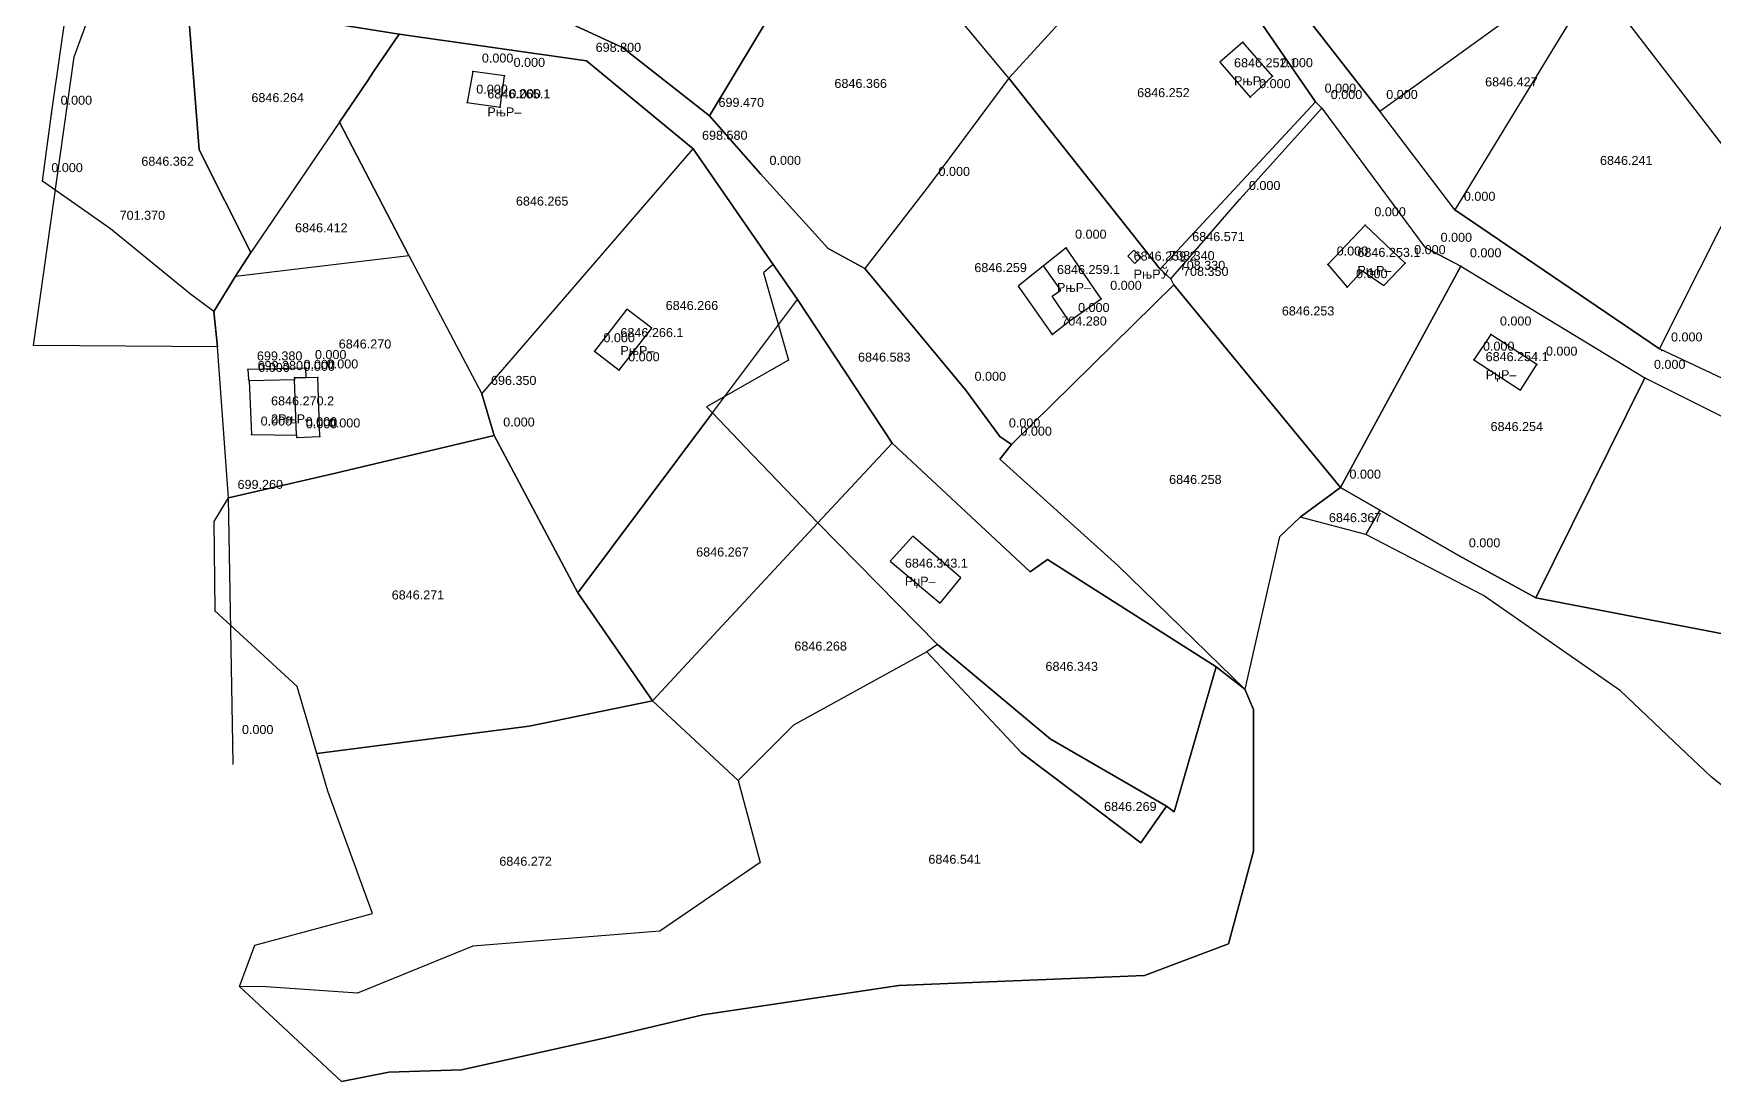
# Model space of a CAD drawing. Header units: metres. Extents: x 8504925 to 8509157, y 4588840 to 4591954.
# Drawn here: x 8506950.5 to 8507137, y 4589334.3 to 4589450.6 of the extents above; entities that cross this region are included whole.
import ezdxf

# ---------------------------------------------------------------- set-up
doc = ezdxf.new("R2010")
doc.units = ezdxf.units.M
for name, color, linetype in [('cad13', 30, 'Continuous'), ('cad140', 7, 'Continuous'), ('cad144', 7, 'Continuous'), ('cad145', 7, 'Continuous'), ('cad146', 7, 'Continuous'), ('cad176', 7, 'Continuous'), ('cad22', 7, 'Continuous'), ('cad_cont_1', 30, 'Continuous'), ('cad_cont_2', 7, 'Continuous'), ('cad_cont_3', 7, 'Continuous'), ('points', 1, 'Continuous'), ('texts', 7, 'Continuous')]:
    doc.layers.add(name, color=color, linetype=linetype)
doc.styles.get("Standard").update_dxf_attribs({"font": 'arial.ttf'})

msp = doc.modelspace()

# ---------------------------------------------------------------- linework, layer by layer
at = {"layer": 'cad13'}
for points in [[(8507085.55, 4589443.56), (8507088.02, 4589445.89), (8507084.75, 4589449.68), (8507082.18, 4589447.46), (8507085.55, 4589443.56)], [(8507002.32, 4589442.45), (8507002.79, 4589445.92), (8506999.27, 4589446.4), (8506998.65, 4589442.95), (8507002.32, 4589442.45)], [(8507100.41, 4589422.68), (8507102.76, 4589425.14), (8507098.34, 4589429.35), (8507094.16, 4589424.99), (8507096.31, 4589422.47), (8507098.01, 4589424.3), (8507100.41, 4589422.68)], [(8507063.59, 4589417.22), (8507065.45, 4589418.72), (8507069.02, 4589421.18), (8507065.12, 4589426.86), (8507062.62, 4589424.83), (8507059.82, 4589422.57), (8507063.59, 4589417.22)], [(8507072.77, 4589425.11), (8507071.96, 4589425.93), (8507072.65, 4589426.58), (8507073.44, 4589425.79), (8507072.77, 4589425.11)], [(8507015.51, 4589413.25), (8507019.12, 4589417.92), (8507016.38, 4589420.04), (8507012.76, 4589415.37), (8507015.51, 4589413.25)], [(8507115.56, 4589411.06), (8507117.39, 4589413.88), (8507112.28, 4589417.22), (8507110.4, 4589414.43), (8507115.56, 4589411.06)], [(8506974.71, 4589406.12), (8506979.71, 4589406.05), (8506979.73, 4589405.81), (8506982.28, 4589405.91), (8506982.05, 4589412.46), (8506980.765, 4589412.431), (8506980.74, 4589413.5), (8506974.3, 4589413.35), (8506974.37, 4589412.28), (8506974.45, 4589412.07), (8506974.71, 4589406.12)], [(8507051.13, 4589387.42), (8507053.44, 4589390.24), (8507048.1, 4589394.84), (8507045.59, 4589392.08), (8507051.13, 4589387.42)]]:
    msp.add_lwpolyline(points, dxfattribs=at)
at = {"layer": 'cad140'}
for points in [[(8507093.5, 4589442.35), (8507104.89, 4589426.95)], [(8507104.89, 4589426.95), (8507105.69, 4589426.51), (8507108.95, 4589424.79)], [(8506970.916, 4589415.84), (8506970.51, 4589419.79)], [(8506972.15, 4589399.09), (8506970.916, 4589415.84)]]:
    msp.add_lwpolyline(points, dxfattribs=at)
at = {"layer": 'cad144'}
for points in [[(8507077.21, 4589465.76), (8507092.82, 4589443.06)], [(8507123.86, 4589456.63), (8507108.28, 4589431.06)], [(8506951.48, 4589434.24), (8506952.51, 4589441.72), (8506954.561, 4589456.187)], [(8507099.94, 4589441.99), (8507089.02, 4589456.02)], [(8506967.61, 4589454.29), (8506991.09, 4589450.56)], [(8506984.48, 4589440.79), (8506987.528, 4589445.295), (8506988.296, 4589446.431), (8506991.09, 4589450.56)], [(8506991.09, 4589450.56), (8507011.9, 4589447.59), (8507023.71, 4589437.83)], [(8507092.82, 4589443.06), (8507075.56, 4589424.48)], [(8507076.74, 4589423.4), (8507084.42, 4589432.26), (8507093.5, 4589442.35)], [(8507108.28, 4589431.06), (8507099.94, 4589441.99)], [(8507042.8, 4589424.54), (8507038.73, 4589426.77), (8507031.2, 4589435.05), (8507025.54, 4589441.48)], [(8507023.71, 4589437.83), (8507032.61, 4589424.99)], [(8506970.51, 4589419.79), (8506967.92, 4589421.7), (8506959.06, 4589428.95), (8506951.48, 4589434.24)], [(8507032.61, 4589424.99), (8507035.29, 4589421.11)], [(8507059.05, 4589405), (8507057.77, 4589405.91), (8507053.96, 4589411.09), (8507042.8, 4589424.54)], [(8507077.1, 4589422.73), (8507076.74, 4589423.4)], [(8507108.95, 4589424.79), (8507095.58, 4589400.23)], [(8507108.95, 4589424.79), (8507129.38, 4589412.41)], [(8507077.1, 4589422.73), (8507059.05, 4589405)], [(8507095.58, 4589400.23), (8507077.1, 4589422.73)], [(8507129.38, 4589412.41), (8507150.49, 4589401.89)], [(8507001.64, 4589406.01), (8507000.28, 4589410.63)], [(8506972.15, 4589399.09), (8506984.02, 4589401.83), (8507001.64, 4589406.01)], [(8507010.93, 4589388.57), (8507001.64, 4589406.01)], [(8506972.68, 4589369.52), (8506972.64, 4589371.89), (8506972.15, 4589399.09)], [(8507099.932, 4589397.731), (8507095.58, 4589400.23)], [(8507117.25, 4589388.01), (8507108.83, 4589392.61), (8507099.932, 4589397.731)], [(8507019.2, 4589376.56), (8507010.93, 4589388.57)]]:
    msp.add_lwpolyline(points, dxfattribs=at)
at = {"layer": 'cad145'}
for points in [[(8507058.76, 4589445.67), (8507040.37, 4589467.77)], [(8507025.54, 4589441.48), (8507033.53, 4589454.82)], [(8507058.76, 4589445.67), (8507065.947, 4589453.496)], [(8507058.76, 4589445.67), (8507049.96, 4589433.82), (8507042.8, 4589424.54)], [(8507058.76, 4589445.67), (8507075.56, 4589424.48)], [(8506984.48, 4589440.79), (8506992.15, 4589425.98)], [(8507000.28, 4589410.63), (8507023.71, 4589437.83)], [(8506992.15, 4589425.98), (8507000.28, 4589410.63)], [(8507025.861, 4589408.515), (8507035.29, 4589421.11)], [(8507117.25, 4589388.01), (8507129.38, 4589412.41)], [(8507010.93, 4589388.57), (8507025.861, 4589408.515)], [(8507037.577, 4589396.31), (8507045.83, 4589405.18)], [(8507019.2, 4589376.56), (8507037.577, 4589396.31)]]:
    msp.add_lwpolyline(points, dxfattribs=at)
at = {"layer": 'cad146'}
for points in [[(8507099.94, 4589441.99), (8507123.15, 4589458.75)], [(8507139.96, 4589433.39), (8507140.69, 4589434.77), (8507123.86, 4589456.63)], [(8506974.64, 4589426.31), (8506968.9, 4589437.73), (8506967.61, 4589454.29)], [(8507025.54, 4589441.48), (8507015.87, 4589449.06), (8507007.38, 4589452.99)], [(8507092.82, 4589443.06), (8507093.5, 4589442.35)], [(8506984.48, 4589440.79), (8506974.64, 4589426.31)], [(8507131, 4589415.63), (8507139.96, 4589433.39)], [(8507131, 4589415.63), (8507108.28, 4589431.06)], [(8507104.89, 4589426.95), (8507108.95, 4589424.79)], [(8506972.91, 4589423.69), (8506974.64, 4589426.31)], [(8506972.91, 4589423.69), (8506992.15, 4589425.98)], [(8507032.61, 4589424.99), (8507031.53, 4589424.05), (8507034.3, 4589414.39), (8507025.19, 4589409.21), (8507025.861, 4589408.515)], [(8506970.51, 4589419.79), (8506972.91, 4589423.69)], [(8507076.74, 4589423.4), (8507075.56, 4589424.48)], [(8507035.29, 4589421.11), (8507045.83, 4589405.18), (8507061.15, 4589390.9), (8507063.06, 4589392.26), (8507081.78, 4589380.35)], [(8507163.11, 4589400.49), (8507131, 4589415.63)], [(8507025.861, 4589408.515), (8507028.09, 4589406.19), (8507029.52, 4589404.69), (8507037.577, 4589396.31)], [(8507084.967, 4589377.887), (8507070.86, 4589391.6), (8507057.77, 4589403.38), (8507059.05, 4589405)], [(8507091.104, 4589396.967), (8507095.58, 4589400.23)], [(8507098.39, 4589395.04), (8507099.932, 4589397.731)], [(8507037.577, 4589396.31), (8507050.86, 4589382.81)], [(8507146.09, 4589382.45), (8507117.25, 4589388.01)], [(8507049.68, 4589382.02), (8507034.86, 4589373.87), (8507028.73, 4589367.74)], [(8507050.86, 4589382.81), (8507049.68, 4589382.02)], [(8507076.28, 4589364.87), (8507073.41, 4589360.82), (8507069, 4589364.14), (8507060.17, 4589370.79), (8507049.68, 4589382.02)], [(8507050.86, 4589382.81), (8507063.35, 4589372.35), (8507076.28, 4589364.87)], [(8507081.78, 4589380.35), (8507077.11, 4589364.26), (8507076.56, 4589364.67), (8507076.28, 4589364.87)], [(8507081.78, 4589380.35), (8507084.967, 4589377.887)], [(8507019.2, 4589376.56), (8507005.52, 4589373.76), (8506981.962, 4589370.718)], [(8507019.2, 4589376.56), (8507028.73, 4589367.74)], [(8507028.73, 4589367.74), (8507031.17, 4589358.65), (8507020.01, 4589351), (8506999.26, 4589349.34), (8506986.46, 4589344.12), (8506976.31, 4589344.84), (8506973.357, 4589344.867)]]:
    msp.add_lwpolyline(points, dxfattribs=at)
at = {"layer": 'cad176'}
for points in [[(8506970.916, 4589415.84), (8506950.51, 4589416.01), (8506955.01, 4589448.03), (8506957.84, 4589455.73)], [(8506981.962, 4589370.718), (8506979.77, 4589378.18), (8506970.582, 4589386.588), (8506970.65, 4589386.59), (8506970.65, 4589386.63), (8506970.57, 4589396.46), (8506972.15, 4589399.09)], [(8507091.104, 4589396.967), (8507088.799, 4589394.783), (8507084.967, 4589377.887)], [(8507098.39, 4589395.04), (8507091.104, 4589396.967)], [(8507147.893, 4589359.213), (8507136.713, 4589368.143), (8507133.318, 4589371.37), (8507126.674, 4589377.697), (8507111.471, 4589388.268), (8507098.39, 4589395.04)], [(8507084.967, 4589377.887), (8507085.932, 4589375.596), (8507085.908, 4589359.9), (8507083.135, 4589349.604), (8507073.822, 4589346.096), (8507046.541, 4589344.994), (8507024.783, 4589341.744), (8507013.846, 4589339.127), (8506997.994, 4589335.627), (8506989.955, 4589335.377), (8506984.674, 4589334.346), (8506973.357, 4589344.867)], [(8506973.357, 4589344.867), (8506975.07, 4589349.48), (8506988.119, 4589352.97), (8506983.189, 4589366.54), (8506981.962, 4589370.718)]]:
    msp.add_lwpolyline(points, dxfattribs=at)
at = {"layer": 'cad22'}
for points in [[(8507065.45, 4589418.72), (8507063.57, 4589421.48), (8507064.54, 4589422.15), (8507062.62, 4589424.83)], [(8506979.71, 4589406.05), (8506979.46, 4589412.19), (8506974.45, 4589412.07)], [(8506980.765, 4589412.431), (8506979.47, 4589412.41), (8506979.46, 4589412.19)]]:
    msp.add_lwpolyline(points, dxfattribs=at)
at = {"layer": 'cad_cont_1'}
for points in [[(8507085.55, 4589443.56), (8507088.02, 4589445.89), (8507084.75, 4589449.68), (8507082.18, 4589447.46), (8507085.55, 4589443.56)], [(8507002.32, 4589442.45), (8507002.79, 4589445.92), (8506999.27, 4589446.4), (8506998.65, 4589442.95), (8507002.32, 4589442.45)], [(8507100.41, 4589422.68), (8507102.76, 4589425.14), (8507098.34, 4589429.35), (8507094.16, 4589424.99), (8507096.31, 4589422.47), (8507098.01, 4589424.3), (8507100.41, 4589422.68)], [(8507063.59, 4589417.22), (8507065.45, 4589418.72), (8507069.02, 4589421.18), (8507065.12, 4589426.86), (8507062.62, 4589424.83), (8507059.82, 4589422.57), (8507063.59, 4589417.22)], [(8507072.77, 4589425.11), (8507071.96, 4589425.93), (8507072.65, 4589426.58), (8507073.44, 4589425.79), (8507072.77, 4589425.11)], [(8507015.51, 4589413.25), (8507019.12, 4589417.92), (8507016.38, 4589420.04), (8507012.76, 4589415.37), (8507015.51, 4589413.25)], [(8507115.56, 4589411.06), (8507117.39, 4589413.88), (8507112.28, 4589417.22), (8507110.4, 4589414.43), (8507115.56, 4589411.06)], [(8506974.71, 4589406.12), (8506979.71, 4589406.05), (8506979.73, 4589405.81), (8506982.28, 4589405.91), (8506982.05, 4589412.46), (8506980.765, 4589412.431), (8506980.74, 4589413.5), (8506974.3, 4589413.35), (8506974.37, 4589412.28), (8506974.45, 4589412.07), (8506974.71, 4589406.12)], [(8507051.13, 4589387.42), (8507053.44, 4589390.24), (8507048.1, 4589394.84), (8507045.59, 4589392.08), (8507051.13, 4589387.42)]]:
    msp.add_lwpolyline(points, dxfattribs=at)
at = {"layer": 'cad_cont_2'}
for points in [[(8507140.69, 4589434.77), (8507123.86, 4589456.63), (8507123.86, 4589456.63), (8507123.15, 4589458.75), (8507123.15, 4589458.75), (8507116.59, 4589478.37), (8507116.59, 4589478.37), (8507113.98, 4589484.61), (8507113.98, 4589484.61), (8507109.19, 4589496.05), (8507108.21, 4589498.43), (8507108.21, 4589498.43), (8507095.94, 4589517.32), (8507095.94, 4589517.32), (8507091.83, 4589523.7), (8507089.2, 4589525.93), (8507089.2, 4589525.93), (8507087.25, 4589518.66), (8507083.806, 4589514.844), (8507083.806, 4589514.844), (8507079.33, 4589526.71)], [(8507116.59, 4589478.37), (8507106.75, 4589470.51), (8507089.02, 4589456.02), (8507089.02, 4589456.02), (8507099.94, 4589441.99), (8507099.94, 4589441.99), (8507123.15, 4589458.75), (8507123.15, 4589458.75), (8507116.59, 4589478.37)], [(8507007.38, 4589452.99), (8507013.72, 4589476.96), (8507013.72, 4589476.96), (8507016.44, 4589475.02), (8507016.44, 4589475.02), (8507028.34, 4589472.26), (8507040.37, 4589467.77), (8507040.37, 4589467.77), (8507033.53, 4589454.82), (8507033.53, 4589454.82), (8507025.54, 4589441.48), (8507025.54, 4589441.48), (8507015.87, 4589449.06), (8507007.38, 4589452.99)], [(8507025.54, 4589441.48), (8507033.53, 4589454.82), (8507033.53, 4589454.82), (8507040.37, 4589467.77), (8507040.37, 4589467.77), (8507059.52, 4589457.45), (8507065.947, 4589453.496), (8507065.947, 4589453.496), (8507058.76, 4589445.67), (8507058.76, 4589445.67), (8507049.96, 4589433.82), (8507042.8, 4589424.54), (8507042.8, 4589424.54), (8507038.73, 4589426.77), (8507031.2, 4589435.05), (8507025.54, 4589441.48)], [(8507058.76, 4589445.67), (8507075.56, 4589424.48), (8507075.56, 4589424.48), (8507092.82, 4589443.06), (8507092.82, 4589443.06), (8507077.21, 4589465.76), (8507077.21, 4589465.76), (8507065.947, 4589453.496), (8507065.947, 4589453.496), (8507058.76, 4589445.67)], [(8507077.21, 4589465.76), (8507092.82, 4589443.06), (8507092.82, 4589443.06), (8507093.5, 4589442.35), (8507093.5, 4589442.35), (8507104.89, 4589426.95), (8507104.89, 4589426.95), (8507108.95, 4589424.79), (8507108.95, 4589424.79), (8507129.38, 4589412.41), (8507129.38, 4589412.41), (8507150.49, 4589401.89)], [(8507099.94, 4589441.99), (8507123.15, 4589458.75), (8507123.15, 4589458.75), (8507123.86, 4589456.63), (8507123.86, 4589456.63), (8507108.28, 4589431.06), (8507108.28, 4589431.06), (8507099.94, 4589441.99)], [(8507123.86, 4589456.63), (8507108.28, 4589431.06), (8507108.28, 4589431.06), (8507131, 4589415.63), (8507131, 4589415.63), (8507139.96, 4589433.39), (8507139.96, 4589433.39), (8507140.69, 4589434.77), (8507123.86, 4589456.63)], [(8506970.916, 4589415.84), (8506950.51, 4589416.01), (8506955.01, 4589448.03), (8506957.84, 4589455.73), (8506957.84, 4589455.73), (8506967.61, 4589454.29), (8506967.61, 4589454.29), (8506968.9, 4589437.73), (8506974.64, 4589426.31), (8506974.64, 4589426.31), (8506972.91, 4589423.69), (8506972.91, 4589423.69), (8506970.51, 4589419.79), (8506970.51, 4589419.79), (8506970.916, 4589415.84)], [(8507163.11, 4589400.49), (8507131, 4589415.63), (8507131, 4589415.63), (8507108.28, 4589431.06), (8507108.28, 4589431.06), (8507099.94, 4589441.99), (8507099.94, 4589441.99), (8507089.02, 4589456.02)], [(8507007.38, 4589452.99), (8507015.87, 4589449.06), (8507025.54, 4589441.48), (8507025.54, 4589441.48), (8507031.2, 4589435.05), (8507038.73, 4589426.77), (8507042.8, 4589424.54), (8507042.8, 4589424.54), (8507053.96, 4589411.09), (8507057.77, 4589405.91), (8507059.05, 4589405), (8507059.05, 4589405), (8507057.77, 4589403.38), (8507070.86, 4589391.6), (8507084.967, 4589377.887), (8507084.967, 4589377.887), (8507081.78, 4589380.35), (8507081.78, 4589380.35), (8507063.06, 4589392.26), (8507061.15, 4589390.9), (8507045.83, 4589405.18), (8507035.29, 4589421.11), (8507035.29, 4589421.11), (8507032.61, 4589424.99), (8507032.61, 4589424.99), (8507023.71, 4589437.83), (8507023.71, 4589437.83), (8507011.9, 4589447.59), (8506991.09, 4589450.56), (8506991.09, 4589450.56), (8506967.61, 4589454.29)], [(8506974.64, 4589426.31), (8506968.9, 4589437.73), (8506967.61, 4589454.29), (8506967.61, 4589454.29), (8506991.09, 4589450.56), (8506991.09, 4589450.56), (8506988.296, 4589446.431), (8506987.528, 4589445.295), (8506984.48, 4589440.79), (8506984.48, 4589440.79), (8506974.64, 4589426.31)], [(8506984.48, 4589440.79), (8506992.15, 4589425.98), (8506992.15, 4589425.98), (8507000.28, 4589410.63), (8507000.28, 4589410.63), (8507023.71, 4589437.83), (8507023.71, 4589437.83), (8507011.9, 4589447.59), (8506991.09, 4589450.56), (8506991.09, 4589450.56), (8506988.296, 4589446.431), (8506987.528, 4589445.295), (8506984.48, 4589440.79)], [(8507058.76, 4589445.67), (8507049.96, 4589433.82), (8507042.8, 4589424.54), (8507042.8, 4589424.54), (8507053.96, 4589411.09), (8507057.77, 4589405.91), (8507059.05, 4589405), (8507059.05, 4589405), (8507077.1, 4589422.73), (8507077.1, 4589422.73), (8507076.74, 4589423.4), (8507076.74, 4589423.4), (8507075.56, 4589424.48), (8507075.56, 4589424.48), (8507058.76, 4589445.67)], [(8507092.82, 4589443.06), (8507075.56, 4589424.48), (8507075.56, 4589424.48), (8507076.74, 4589423.4), (8507076.74, 4589423.4), (8507084.42, 4589432.26), (8507093.5, 4589442.35), (8507093.5, 4589442.35), (8507092.82, 4589443.06)], [(8507076.74, 4589423.4), (8507084.42, 4589432.26), (8507093.5, 4589442.35), (8507093.5, 4589442.35), (8507104.89, 4589426.95), (8507104.89, 4589426.95), (8507108.95, 4589424.79), (8507108.95, 4589424.79), (8507095.58, 4589400.23), (8507095.58, 4589400.23), (8507077.1, 4589422.73), (8507077.1, 4589422.73), (8507076.74, 4589423.4)], [(8506972.91, 4589423.69), (8506992.15, 4589425.98), (8506992.15, 4589425.98), (8506984.48, 4589440.79), (8506984.48, 4589440.79), (8506974.64, 4589426.31), (8506974.64, 4589426.31), (8506972.91, 4589423.69)], [(8507000.28, 4589410.63), (8507023.71, 4589437.83), (8507023.71, 4589437.83), (8507032.61, 4589424.99), (8507032.61, 4589424.99), (8507031.53, 4589424.05), (8507034.3, 4589414.39), (8507025.19, 4589409.21), (8507025.861, 4589408.515), (8507025.861, 4589408.515), (8507010.93, 4589388.57), (8507010.93, 4589388.57), (8507001.64, 4589406.01), (8507001.64, 4589406.01), (8507000.28, 4589410.63)], [(8507131, 4589415.63), (8507139.96, 4589433.39), (8507139.96, 4589433.39), (8507145.73, 4589430.14), (8507153.84, 4589427.6), (8507173.54, 4589416.92), (8507173.54, 4589416.92), (8507173.13, 4589414.82), (8507173.13, 4589414.82), (8507163.11, 4589400.49), (8507163.11, 4589400.49), (8507131, 4589415.63)], [(8506970.51, 4589419.79), (8506972.91, 4589423.69), (8506972.91, 4589423.69), (8506992.15, 4589425.98), (8506992.15, 4589425.98), (8507000.28, 4589410.63), (8507000.28, 4589410.63), (8507001.64, 4589406.01), (8507001.64, 4589406.01), (8506984.02, 4589401.83), (8506972.15, 4589399.09), (8506972.15, 4589399.09), (8506970.916, 4589415.84), (8506970.916, 4589415.84), (8506970.51, 4589419.79)], [(8507032.61, 4589424.99), (8507031.53, 4589424.05), (8507034.3, 4589414.39), (8507025.19, 4589409.21), (8507025.861, 4589408.515), (8507025.861, 4589408.515), (8507028.09, 4589406.19), (8507029.52, 4589404.69), (8507037.577, 4589396.31), (8507037.577, 4589396.31), (8507050.86, 4589382.81), (8507050.86, 4589382.81), (8507063.35, 4589372.35), (8507076.28, 4589364.87), (8507076.28, 4589364.87), (8507076.56, 4589364.67), (8507077.11, 4589364.26), (8507081.78, 4589380.35), (8507081.78, 4589380.35), (8507063.06, 4589392.26), (8507061.15, 4589390.9), (8507045.83, 4589405.18), (8507035.29, 4589421.11), (8507035.29, 4589421.11), (8507032.61, 4589424.99)], [(8507099.932, 4589397.731), (8507095.58, 4589400.23), (8507095.58, 4589400.23), (8507108.95, 4589424.79), (8507108.95, 4589424.79), (8507129.38, 4589412.41), (8507129.38, 4589412.41), (8507117.25, 4589388.01), (8507117.25, 4589388.01), (8507108.83, 4589392.61), (8507099.932, 4589397.731)], [(8507084.967, 4589377.887), (8507070.86, 4589391.6), (8507057.77, 4589403.38), (8507059.05, 4589405), (8507059.05, 4589405), (8507077.1, 4589422.73), (8507077.1, 4589422.73), (8507095.58, 4589400.23), (8507095.58, 4589400.23), (8507091.104, 4589396.967), (8507091.104, 4589396.967), (8507088.799, 4589394.783), (8507084.967, 4589377.887)], [(8507146.09, 4589382.45), (8507117.25, 4589388.01), (8507117.25, 4589388.01), (8507129.38, 4589412.41), (8507129.38, 4589412.41), (8507150.49, 4589401.89), (8507150.49, 4589401.89), (8507155.083, 4589399.409), (8507155.083, 4589399.409), (8507159.92, 4589396.78), (8507159.92, 4589396.78), (8507156.79, 4589392.75), (8507146.09, 4589382.45)], [(8507010.93, 4589388.57), (8507025.861, 4589408.515), (8507025.861, 4589408.515), (8507028.09, 4589406.19), (8507029.52, 4589404.69), (8507037.577, 4589396.31), (8507037.577, 4589396.31), (8507019.2, 4589376.56), (8507019.2, 4589376.56), (8507010.93, 4589388.57)], [(8506981.962, 4589370.718), (8506979.77, 4589378.18), (8506970.582, 4589386.588), (8506970.65, 4589386.59), (8506970.65, 4589386.63), (8506970.57, 4589396.46), (8506972.15, 4589399.09), (8506972.15, 4589399.09), (8506984.02, 4589401.83), (8507001.64, 4589406.01), (8507001.64, 4589406.01), (8507010.93, 4589388.57), (8507010.93, 4589388.57), (8507019.2, 4589376.56), (8507019.2, 4589376.56), (8507005.52, 4589373.76), (8506981.962, 4589370.718)], [(8507091.104, 4589396.967), (8507095.58, 4589400.23), (8507095.58, 4589400.23), (8507099.932, 4589397.731), (8507099.932, 4589397.731), (8507098.39, 4589395.04), (8507098.39, 4589395.04), (8507091.104, 4589396.967)], [(8507098.39, 4589395.04), (8507099.932, 4589397.731), (8507099.932, 4589397.731), (8507108.83, 4589392.61), (8507117.25, 4589388.01), (8507117.25, 4589388.01), (8507146.09, 4589382.45)], [(8507019.2, 4589376.56), (8507037.577, 4589396.31), (8507037.577, 4589396.31), (8507050.86, 4589382.81), (8507050.86, 4589382.81), (8507049.68, 4589382.02), (8507049.68, 4589382.02), (8507034.86, 4589373.87), (8507028.73, 4589367.74), (8507028.73, 4589367.74), (8507019.2, 4589376.56)], [(8507147.893, 4589359.213), (8507136.713, 4589368.143), (8507133.318, 4589371.37), (8507126.674, 4589377.697), (8507111.471, 4589388.268), (8507098.39, 4589395.04)], [(8507028.73, 4589367.74), (8507031.17, 4589358.65), (8507020.01, 4589351), (8506999.26, 4589349.34), (8506986.46, 4589344.12), (8506976.31, 4589344.84), (8506973.357, 4589344.867), (8506973.357, 4589344.867), (8506984.674, 4589334.346), (8506989.955, 4589335.377), (8506997.994, 4589335.627), (8507013.846, 4589339.127), (8507024.783, 4589341.744), (8507046.541, 4589344.994), (8507073.822, 4589346.096), (8507083.135, 4589349.604), (8507085.908, 4589359.9), (8507085.932, 4589375.596), (8507084.967, 4589377.887), (8507084.967, 4589377.887), (8507081.78, 4589380.35), (8507081.78, 4589380.35), (8507077.11, 4589364.26), (8507076.56, 4589364.67), (8507076.28, 4589364.87), (8507076.28, 4589364.87), (8507073.41, 4589360.82), (8507069, 4589364.14), (8507060.17, 4589370.79), (8507049.68, 4589382.02), (8507049.68, 4589382.02), (8507034.86, 4589373.87), (8507028.73, 4589367.74)], [(8507050.86, 4589382.81), (8507049.68, 4589382.02), (8507049.68, 4589382.02), (8507060.17, 4589370.79), (8507069, 4589364.14), (8507073.41, 4589360.82), (8507076.28, 4589364.87), (8507076.28, 4589364.87), (8507063.35, 4589372.35), (8507050.86, 4589382.81)], [(8507028.73, 4589367.74), (8507031.17, 4589358.65), (8507020.01, 4589351), (8506999.26, 4589349.34), (8506986.46, 4589344.12), (8506976.31, 4589344.84), (8506973.357, 4589344.867), (8506973.357, 4589344.867), (8506975.07, 4589349.48), (8506988.119, 4589352.97), (8506983.189, 4589366.54), (8506981.962, 4589370.718), (8506981.962, 4589370.718), (8507005.52, 4589373.76), (8507019.2, 4589376.56), (8507019.2, 4589376.56), (8507028.73, 4589367.74)]]:
    msp.add_lwpolyline(points, dxfattribs=at)
at = {"layer": 'cad_cont_3'}
msp.add_lwpolyline([(8507147.893, 4589359.213), (8507136.713, 4589368.143), (8507133.318, 4589371.37), (8507126.674, 4589377.697), (8507111.471, 4589388.268), (8507098.39, 4589395.04), (8507098.39, 4589395.04), (8507091.104, 4589396.967), (8507091.104, 4589396.967), (8507088.799, 4589394.783), (8507084.967, 4589377.887), (8507084.967, 4589377.887), (8507085.932, 4589375.596), (8507085.908, 4589359.9), (8507083.135, 4589349.604), (8507073.822, 4589346.096), (8507046.541, 4589344.994), (8507024.783, 4589341.744), (8507013.846, 4589339.127), (8506997.994, 4589335.627), (8506989.955, 4589335.377), (8506984.674, 4589334.346), (8506973.357, 4589344.867), (8506973.357, 4589344.867), (8506975.07, 4589349.48), (8506988.119, 4589352.97), (8506983.189, 4589366.54), (8506981.962, 4589370.718), (8506981.962, 4589370.718), (8506979.77, 4589378.18), (8506970.582, 4589386.588), (8506970.65, 4589386.59), (8506970.65, 4589386.63), (8506970.57, 4589396.46), (8506972.15, 4589399.09), (8506972.15, 4589399.09), (8506970.916, 4589415.84), (8506970.916, 4589415.84), (8506950.51, 4589416.01), (8506955.01, 4589448.03), (8506957.84, 4589455.73)], dxfattribs=at)
at = {"layer": 'points'}
for p in [(8506991.09, 4589450.56), (8507084.75, 4589449.68), (8507011.9, 4589447.59), (8506999.27, 4589446.4), (8507002.79, 4589445.92), (8507088.02, 4589445.89), (8507085.55, 4589443.56), (8506952.51, 4589441.72), (8506998.65, 4589442.95), (8507002.32, 4589442.45), (8507092.82, 4589443.06), (8507093.5, 4589442.35), (8507099.66, 4589442.36), (8507025.54, 4589441.48), (8507023.71, 4589437.83), (8506951.48, 4589434.24), (8507031.2, 4589435.05), (8507049.96, 4589433.82), (8507084.42, 4589432.26), (8507108.28, 4589431.06), (8506959.06, 4589428.95), (8507098.34, 4589429.35), (8507065.12, 4589426.86), (8507094.16, 4589424.99), (8507102.76, 4589425.14), (8507105.69, 4589426.51), (8507075.56, 4589424.48), (8507076.74, 4589423.4), (8507108.95, 4589424.79), (8507069.02, 4589421.18), (8507077.1, 4589422.73), (8507096.31, 4589422.47), (8507065.45, 4589418.72), (8507063.59, 4589417.22), (8507112.28, 4589417.22), (8507012.76, 4589415.37), (8507110.4, 4589414.43), (8507117.39, 4589413.88), (8507131.27, 4589415.45), (8506974.3, 4589413.35), (8506974.37, 4589412.28), (8506974.45, 4589412.07), (8506979.46, 4589412.19), (8506979.47, 4589412.41), (8506980.74, 4589413.5), (8506982.05, 4589412.46), (8507015.51, 4589413.25), (8507129.38, 4589412.41), (8507000.28, 4589410.63), (8507053.96, 4589411.09), (8506974.71, 4589406.12), (8506979.71, 4589406.05), (8506979.73, 4589405.81), (8506982.28, 4589405.91), (8507001.64, 4589406.01), (8507057.77, 4589405.91), (8507059.05, 4589405), (8506972.15, 4589399.09), (8507095.58, 4589400.23), (8507108.83, 4589392.61), (8506972.64, 4589371.89)]:
    msp.add_point(p, dxfattribs=at)

# ---------------------------------------------------------------- texts
at = {"layer": 'cad_cont_1'}
for s, p in [('6846.252.1', (8507083.768, 4589446.874)), ('6846.265.1', (8507000.875, 4589443.419)), ('6846.253.1', (8507097.461, 4589425.837)), ('6846.259.1', (8507064.117, 4589423.94)), ('6846.259.2', (8507072.618, 4589425.428)), ('6846.266.1', (8507015.65, 4589416.94)), ('6846.254.1', (8507111.695, 4589414.266)), ('6846.270.2', (8506976.87, 4589409.36)), ('6846.343.1', (8507047.225, 4589391.353))]:
    msp.add_text(s, height=1, dxfattribs=at).set_placement(p)
at = {"layer": 'cad_cont_2'}
for s, p in [('6846.366', (8507039.408, 4589444.586)), ('6846.427', (8507111.64, 4589444.76)), ('6846.264', (8506974.689, 4589443.007)), ('6846.252', (8507073.015, 4589443.562)), ('6846.362', (8506962.47, 4589435.95)), ('6846.241', (8507124.39, 4589436.04)), ('6846.265', (8507004.05, 4589431.53)), ('6846.412', (8506979.537, 4589428.567)), ('6846.571', (8507079.124, 4589427.585)), ('6846.259', (8507054.939, 4589424.15)), ('6846.266', (8507020.676, 4589419.944)), ('6846.253', (8507089.073, 4589419.338)), ('6846.270', (8506984.385, 4589415.673)), ('6846.583', (8507042.031, 4589414.213)), ('6846.254', (8507112.24, 4589406.51)), ('6846.258', (8507076.56, 4589400.64)), ('6846.367', (8507094.296, 4589396.407)), ('6846.267', (8507024.06, 4589392.59)), ('6846.271', (8506990.264, 4589387.824)), ('6846.268', (8507034.96, 4589382.15)), ('6846.343', (8507062.834, 4589379.901)), ('6846.269', (8507069.34, 4589364.351)), ('6846.272', (8507002.21, 4589358.27)), ('6846.541', (8507049.836, 4589358.495))]:
    msp.add_text(s, height=1, dxfattribs=at).set_placement(p)
at = {"layer": 'points'}
for s, p in [('698.800', (8507012.9, 4589448.59)), ('0.000', (8507000.27, 4589447.4)), ('0.000', (8507003.79, 4589446.92)), ('0.000', (8507089.02, 4589446.89)), ('0.000', (8507086.55, 4589444.56)), ('0.000', (8506953.51, 4589442.72)), ('0.000', (8506999.65, 4589443.95)), ('0.000', (8507003.32, 4589443.45)), ('0.000', (8507093.82, 4589444.06)), ('0.000', (8507094.5, 4589443.35)), ('0.000', (8507100.66, 4589443.36)), ('699.470', (8507026.54, 4589442.48)), ('698.580', (8507024.71, 4589438.83)), ('0.000', (8506952.48, 4589435.24)), ('0.000', (8507032.2, 4589436.05)), ('0.000', (8507050.96, 4589434.82)), ('0.000', (8507085.42, 4589433.26)), ('0.000', (8507109.28, 4589432.06)), ('701.370', (8506960.06, 4589429.95)), ('0.000', (8507099.34, 4589430.35)), ('0.000', (8507066.12, 4589427.86)), ('0.000', (8507095.16, 4589425.99)), ('0.000', (8507103.76, 4589426.14)), ('0.000', (8507106.69, 4589427.51)), ('0.000', (8507109.95, 4589425.79)), ('708.340', (8507076.56, 4589425.48)), ('708.330', (8507077.74, 4589424.4)), ('0.000', (8507070.02, 4589422.18)), ('708.350', (8507078.1, 4589423.73)), ('0.000', (8507097.31, 4589423.47)), ('0.000', (8507066.45, 4589419.72)), ('704.280', (8507064.59, 4589418.22)), ('0.000', (8507113.28, 4589418.22)), ('0.000', (8507132.27, 4589416.45)), ('0.000', (8507013.76, 4589416.37)), ('0.000', (8507111.4, 4589415.43)), ('0.000', (8507118.39, 4589414.88)), ('699.380', (8506975.3, 4589414.35)), ('699.380', (8506975.37, 4589413.28)), ('0.000', (8506975.45, 4589413.07)), ('0.000', (8506980.46, 4589413.19)), ('0.000', (8506980.47, 4589413.41)), ('0.000', (8506981.74, 4589414.5)), ('0.000', (8506983.05, 4589413.46)), ('0.000', (8507016.51, 4589414.25)), ('0.000', (8507130.38, 4589413.41)), ('696.350', (8507001.28, 4589411.63)), ('0.000', (8507054.96, 4589412.09)), ('0.000', (8506975.71, 4589407.12)), ('0.000', (8506980.71, 4589407.05)), ('0.000', (8506980.73, 4589406.81)), ('0.000', (8506983.28, 4589406.91)), ('0.000', (8507002.64, 4589407.01)), ('0.000', (8507058.77, 4589406.91)), ('0.000', (8507060.05, 4589406)), ('699.260', (8506973.15, 4589400.09)), ('0.000', (8507096.58, 4589401.23)), ('0.000', (8507109.83, 4589393.61)), ('0.000', (8506973.64, 4589372.89))]:
    msp.add_text(s, height=1, dxfattribs=at).set_placement(p)
at = {"layer": 'texts'}
for s, p in [('РњР–', (8507083.768, 4589444.874)), ('РњР–', (8507000.875, 4589441.419)), ('РњРЎ', (8507072.618, 4589423.428)), ('РњР–', (8507097.461, 4589423.837)), ('РњР–', (8507064.117, 4589421.94)), ('РњР–', (8507015.65, 4589414.94)), ('РџР–', (8507111.695, 4589412.266)), ('2РњР–', (8506976.87, 4589407.36)), ('РџР–', (8507047.225, 4589389.353))]:
    msp.add_text(s, height=1, dxfattribs=at).set_placement(p)

doc.saveas('drawing.dxf')
